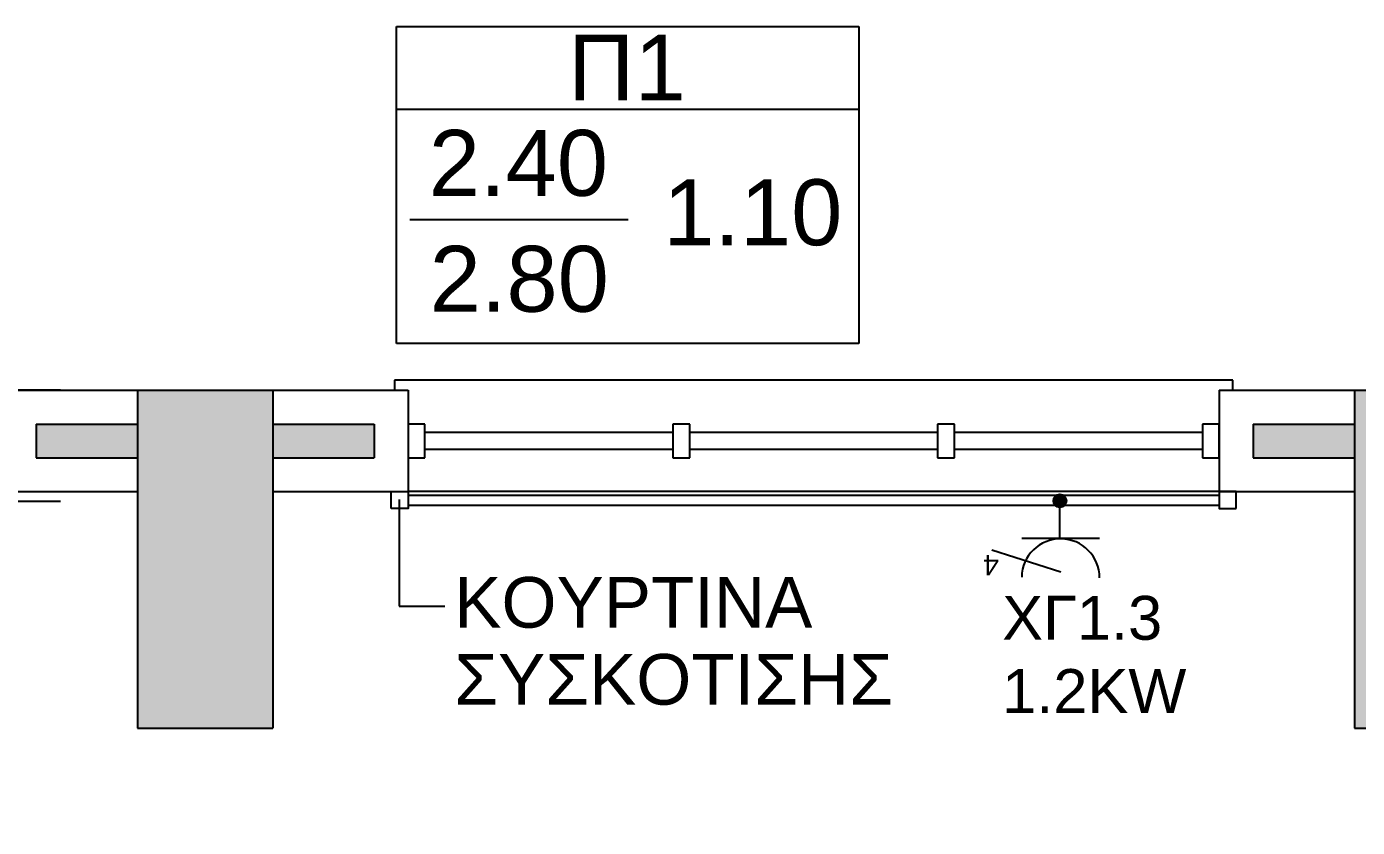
# Model space of a CAD drawing. Header units: metres. Extents: x -11 to 85, y -301 to 135.
# Drawn here: x 28.945 to 32.882, y 43.254 to 45.623 of the extents above; entities that cross this region are included whole.
import ezdxf

# ---------------------------------------------------------------- set-up
doc = ezdxf.new("R2010")
doc.units = ezdxf.units.M
doc.header["$LTSCALE"] = 0.036
doc.header["$PDMODE"] = 2
for name, color, linetype in [('arxitek corofos', 252, 'Continuous'), ('DIMBLK', 252, 'Continuous'), ('Epipla', 252, 'Continuous'), ('HLEK-SYMBOL', 3, 'Continuous'), ('HLEK_FL001_SYMBOLS', 230, 'Continuous'), ('Parathira', 252, 'Continuous')]:
    doc.layers.add(name, color=color, linetype=linetype)
doc.styles.add('COMU-N', font='arial.ttf')
doc.styles.get("Standard").update_dxf_attribs({"font": 'arial.ttf'})
doc.dimstyles.new('CADWDOT', dxfattribs={"dimscale": 0.1, "dimtxt": 1.8, "dimasz": 0.08, "dimexe": 2, "dimexo": 0, "dimgap": 0.09, "dimtad": 0, "dimrnd": 0.001, "dimzin": 0, "dimdsep": 46, "dimtxsty": 'Standard', "dimblk1": 'ARTDIM', "dimblk2": 'ARTDIM', "dimsah": 1, "dimcen": 0.09, "dimdle": 0.05, "dimse1": 1, "dimse2": 1, "dimadec": 0, "dimazin": 0, "dimtfac": 1, "dimtmove": 0, "dimatfit": 3, "dimldrblk": 'ARTDIM', "dimfxl": 2, "dimtvp": 0.9999, "dimtolj": 1, "dimtzin": 0, "dimarcsym": 0})

# ---------------------------------------------------------------- blocks, each defined once
blk = doc.blocks.new('A$C52D13D70')
at = {"layer": 'Parathira'}
for p, q in [((-0.33, 0.04), (-0.33, -2.44)), ((-0.3, 0.04), (-0.33, 0.04)), ((-0.1, 0), (-0.2, 0)), ((-0.2, 0), (-0.2, -0.05)), ((-0.1, -0.05), (-0.1, 0)), ((0, 0), (0, -2.4)), ((-0.2, -0.05), (-0.1, -0.05)), ((-0.175, -0.05), (-0.175, -0.7833)), ((-0.125, -0.05), (-0.125, -0.7833)), ((-0.1, -0.7833), (-0.2, -0.7833)), ((-0.2, -0.7833), (-0.2, -0.8333)), ((-0.1, -0.8333), (-0.1, -0.7833)), ((-0.2, -0.8333), (-0.1, -0.8333)), ((-0.175, -0.8333), (-0.175, -1.5667)), ((-0.125, -0.8333), (-0.125, -1.5667)), ((-0.1, -1.5667), (-0.2, -1.5667)), ((-0.2, -1.5667), (-0.2, -1.6167)), ((-0.1, -1.6167), (-0.1, -1.5667)), ((-0.2, -1.6167), (-0.1, -1.6167)), ((-0.175, -1.6167), (-0.175, -2.35)), ((-0.125, -1.6167), (-0.125, -2.35)), ((-0.1, -2.35), (-0.2, -2.35)), ((-0.2, -2.35), (-0.2, -2.4)), ((-0.1, -2.4), (-0.1, -2.35)), ((-0.2, -2.4), (-0.1, -2.4)), ((-0.33, -2.44), (-0.3, -2.44))]:
    blk.add_line(p, q, dxfattribs=at)
blk = doc.blocks.new('ARTDIM')
at = {"layer": 'DIMBLK'}
for p, q in [((0, -24.9975), (0, 24.9975)), ((-24.9975, 0), (24.9975, 0))]:
    blk.add_line(p, q, dxfattribs=at)
blk.add_circle((0, 0), 8.25, dxfattribs=at)
blk = doc.blocks.new('*D418')
at = {"layer": 'arxitek corofos', "color": 0, "lineweight": -2}
blk.add_line((22.4317, 42.89), (29.3157, 42.89), dxfattribs=at)
at = {"layer": 'Defpoints', "color": 0, "transparency": 16777216}
for p in [(22.4237, 43.5474), (29.3237, 43.5474), (29.3237, 42.89)]:
    blk.add_point(p, dxfattribs=at)
at = {"layer": 'arxitek corofos', "color": 0, "lineweight": -2, "xscale": 0.008, "yscale": 0.008, "zscale": 0.008, "rotation": 180}
blk.add_blockref('ARTDIM', (22.4237, 42.89), dxfattribs=at)
at = {"layer": 'arxitek corofos', "color": 0, "lineweight": -2, "xscale": 0.008, "yscale": 0.008, "zscale": 0.008}
blk.add_blockref('ARTDIM', (29.3237, 42.89), dxfattribs=at)
at = {"layer": 'arxitek corofos', "color": 0, "insert": (25.8737, 43.07), "char_height": 0.18, "attachment_point": 5}
blk.add_mtext('\\A1;6.90', dxfattribs=at)
blk = doc.blocks.new('*D419')
at = {"layer": 'arxitek corofos', "color": 0, "lineweight": -2}
for p, q in [((29.3317, 42.89), (29.6157, 42.89)), ((29.6237, 42.89), (30.1983, 42.89))]:
    blk.add_line(p, q, dxfattribs=at)
at = {"layer": 'Defpoints', "color": 0, "transparency": 16777216}
for p in [(29.3237, 43.5474), (29.6237, 43.5474), (29.6237, 42.89)]:
    blk.add_point(p, dxfattribs=at)
at = {"layer": 'arxitek corofos', "color": 0, "lineweight": -2, "xscale": 0.008, "yscale": 0.008, "zscale": 0.008, "rotation": 180}
blk.add_blockref('ARTDIM', (29.3237, 42.89), dxfattribs=at)
at = {"layer": 'arxitek corofos', "color": 0, "lineweight": -2, "xscale": 0.008, "yscale": 0.008, "zscale": 0.008}
blk.add_blockref('ARTDIM', (29.6237, 42.89), dxfattribs=at)
at = {"layer": 'arxitek corofos', "color": 0, "insert": (29.915, 43.07), "char_height": 0.18, "attachment_point": 5}
blk.add_mtext('\\A1;0.30', dxfattribs=at)
blk = doc.blocks.new('*D420')
at = {"layer": 'arxitek corofos', "color": 0, "lineweight": -2}
blk.add_line((29.6317, 42.89), (36.5157, 42.89), dxfattribs=at)
at = {"layer": 'Defpoints', "color": 0, "transparency": 16777216}
for p in [(29.6237, 43.5474), (36.5237, 43.5474), (36.5237, 42.89)]:
    blk.add_point(p, dxfattribs=at)
at = {"layer": 'arxitek corofos', "color": 0, "lineweight": -2, "xscale": 0.008, "yscale": 0.008, "zscale": 0.008, "rotation": 180}
blk.add_blockref('ARTDIM', (29.6237, 42.89), dxfattribs=at)
at = {"layer": 'arxitek corofos', "color": 0, "lineweight": -2, "xscale": 0.008, "yscale": 0.008, "zscale": 0.008}
blk.add_blockref('ARTDIM', (36.5237, 42.89), dxfattribs=at)
at = {"layer": 'arxitek corofos', "color": 0, "insert": (33.0737, 43.07), "char_height": 0.18, "attachment_point": 5}
blk.add_mtext('\\A1;6.90', dxfattribs=at)
blk = doc.blocks.new('*D438')
at = {"layer": 'arxitek corofos', "color": 0, "lineweight": -2}
for p, q in [((28.8454, 44.5474), (28.8454, 45.1219)), ((28.8454, 44.2271), (28.8454, 44.5394))]:
    blk.add_line(p, q, dxfattribs=at)
at = {"layer": 'Defpoints', "color": 0, "transparency": 16777216}
for p in [(26.0737, 44.5474), (28.8454, 44.5474), (26.0737, 44.2191)]:
    blk.add_point(p, dxfattribs=at)
at = {"layer": 'arxitek corofos', "color": 0, "lineweight": -2, "xscale": 0.008, "yscale": 0.008, "zscale": 0.008}
for p, rotation in [((28.8454, 44.5474), 90), ((28.8454, 44.2191), 270)]:
    blk.add_blockref('ARTDIM', p, dxfattribs=dict(at, rotation=rotation))
at = {"layer": 'arxitek corofos', "color": 0, "insert": (28.6654, 44.8386), "char_height": 0.18, "attachment_point": 5, "rotation": 90}
blk.add_mtext('\\A1;0.33', dxfattribs=at)
blk = doc.blocks.new('A$C074263FA')
at = {"layer": 'Epipla'}
for p, q in [((0.05, -0.01), (2.45, -0.01)), ((0.05, -0.04), (2.45, -0.04))]:
    blk.add_line(p, q, dxfattribs=at)
for points in [[(0, -0.05), (0, 0), (0.05, 0), (0.05, -0.05)], [(2.5, -0.05), (2.5, 0), (2.45, 0), (2.45, -0.05)]]:
    blk.add_lwpolyline(points, close=True, dxfattribs=at)
blk = doc.blocks.new('gJ6_a14')
at = {"linetype": 'Continuous'}
for p, q in [((-0.1176, 0.1119), (0.113, 0.1119)), ((0, 0.1119), (0, 0))]:
    blk.add_line(p, q, dxfattribs=at)
blk.add_arc((-0.0023, 0.2279), 0.1153, 180, 358.9566, dxfattribs=at)
blk = doc.blocks.new('*X1779')
at = {"color": 0}
for p, q in [((15.598, 2.587), (15.737, 2.727)), ((15.598, 2.622), (15.702, 2.727)), ((15.601, 2.607), (15.609, 2.616)), ((15.604, 2.646), (15.605, 2.647)), ((15.605, 2.559), (15.765, 2.719)), ((15.605, 2.577), (15.614, 2.585)), ((15.609, 2.652), (15.618, 2.66)), ((15.611, 2.547), (15.618, 2.554)), ((15.614, 2.621), (15.623, 2.63)), ((15.617, 2.536), (15.789, 2.707)), ((15.618, 2.59), (15.627, 2.599)), ((15.623, 2.665), (15.631, 2.674)), ((15.623, 2.559), (15.631, 2.568)), ((15.627, 2.634), (15.636, 2.643)), ((15.627, 2.528), (15.636, 2.537)), ((15.631, 2.603), (15.64, 2.612)), ((15.633, 2.516), (15.808, 2.691)), ((15.636, 2.678), (15.645, 2.687)), ((15.636, 2.572), (15.645, 2.581)), ((15.64, 2.647), (15.649, 2.656)), ((15.64, 2.541), (15.649, 2.55)), ((15.645, 2.616), (15.654, 2.625)), ((15.649, 2.691), (15.658, 2.7)), ((15.649, 2.585), (15.658, 2.594)), ((15.653, 2.501), (15.824, 2.672)), ((15.654, 2.66), (15.662, 2.669)), ((15.654, 2.554), (15.662, 2.563)), ((15.658, 2.63), (15.667, 2.638)), ((15.658, 2.523), (15.667, 2.532)), ((15.662, 2.705), (15.671, 2.714)), ((15.662, 2.599), (15.671, 2.607)), ((15.667, 2.674), (15.676, 2.683)), ((15.667, 2.568), (15.676, 2.577)), ((15.671, 2.643), (15.68, 2.652)), ((15.671, 2.537), (15.68, 2.546)), ((15.676, 2.718), (15.678, 2.721)), ((15.676, 2.489), (15.836, 2.648)), ((15.676, 2.612), (15.685, 2.621)), ((15.68, 2.687), (15.689, 2.696)), ((15.68, 2.581), (15.689, 2.59)), ((15.685, 2.656), (15.693, 2.665)), ((15.685, 2.55), (15.693, 2.559)), ((15.689, 2.625), (15.698, 2.634)), ((15.689, 2.519), (15.698, 2.528)), ((15.693, 2.7), (15.702, 2.709)), ((15.693, 2.594), (15.702, 2.603)), ((15.698, 2.669), (15.707, 2.678)), ((15.698, 2.563), (15.707, 2.572)), ((15.702, 2.638), (15.711, 2.647)), ((15.702, 2.532), (15.711, 2.541)), ((15.705, 2.482), (15.843, 2.62)), ((15.707, 2.714), (15.715, 2.722)), ((15.707, 2.607), (15.715, 2.616)), ((15.711, 2.683), (15.72, 2.691)), ((15.711, 2.577), (15.72, 2.585)), ((15.715, 2.652), (15.724, 2.66)), ((15.715, 2.546), (15.724, 2.554)), ((15.72, 2.727), (15.721, 2.728)), ((15.72, 2.621), (15.729, 2.63)), ((15.72, 2.515), (15.729, 2.523)), ((15.724, 2.696), (15.733, 2.705)), ((15.724, 2.59), (15.733, 2.599)), ((15.729, 2.665), (15.738, 2.674)), ((15.729, 2.559), (15.738, 2.568)), ((15.733, 2.634), (15.742, 2.643)), ((15.733, 2.528), (15.742, 2.537)), ((15.738, 2.709), (15.746, 2.718)), ((15.738, 2.603), (15.746, 2.612)), ((15.741, 2.482), (15.842, 2.584)), ((15.742, 2.678), (15.751, 2.687)), ((15.742, 2.572), (15.751, 2.581)), ((15.746, 2.647), (15.755, 2.656)), ((15.746, 2.541), (15.755, 2.55)), ((15.751, 2.722), (15.752, 2.724)), ((15.751, 2.616), (15.76, 2.625)), ((15.755, 2.691), (15.764, 2.7)), ((15.755, 2.585), (15.764, 2.594)), ((15.76, 2.66), (15.768, 2.669)), ((15.76, 2.554), (15.768, 2.563)), ((15.764, 2.63), (15.773, 2.638)), ((15.764, 2.523), (15.773, 2.532)), ((15.768, 2.705), (15.777, 2.714)), ((15.768, 2.599), (15.777, 2.607)), ((15.773, 2.674), (15.782, 2.683)), ((15.773, 2.568), (15.782, 2.577)), ((15.777, 2.643), (15.786, 2.652)), ((15.777, 2.537), (15.786, 2.546)), ((15.782, 2.612), (15.791, 2.621)), ((15.786, 2.687), (15.795, 2.696)), ((15.786, 2.581), (15.795, 2.59)), ((15.791, 2.656), (15.799, 2.665)), ((15.791, 2.55), (15.799, 2.559)), ((15.795, 2.625), (15.804, 2.634)), ((15.795, 2.519), (15.804, 2.528)), ((15.799, 2.594), (15.808, 2.603)), ((15.804, 2.669), (15.813, 2.678)), ((15.804, 2.563), (15.813, 2.572)), ((15.808, 2.638), (15.817, 2.647)), ((15.808, 2.532), (15.817, 2.541)), ((15.813, 2.607), (15.822, 2.616)), ((15.817, 2.577), (15.826, 2.585)), ((15.822, 2.652), (15.83, 2.66)), ((15.822, 2.546), (15.83, 2.554)), ((15.826, 2.621), (15.835, 2.63)), ((15.83, 2.59), (15.839, 2.599)), ((15.835, 2.559), (15.835, 2.56)), ((15.839, 2.634), (15.84, 2.635)), ((15.844, 2.603), (15.844, 2.603)), ((15.645, 2.51), (15.654, 2.519)), ((15.664, 2.494), (15.671, 2.501)), ((15.676, 2.506), (15.685, 2.515)), ((15.693, 2.488), (15.702, 2.497)), ((15.707, 2.501), (15.715, 2.51)), ((15.724, 2.484), (15.733, 2.493)), ((15.738, 2.497), (15.746, 2.506)), ((15.751, 2.51), (15.76, 2.519)), ((15.768, 2.493), (15.777, 2.501)), ((15.782, 2.506), (15.791, 2.515))]:
    blk.add_line(p, q, dxfattribs=at)
blk = doc.blocks.new('GJ6_A78')
at = {"layer": 'HLEK-SYMBOL', "color": 0, "linetype": 'Continuous'}
blk.add_circle((0, 0), 0.0989, dxfattribs=at)
at = {"layer": 'HLEK-SYMBOL', "color": 0, "xscale": 0.8, "yscale": 0.8, "zscale": 0.8}
blk.add_blockref('*X1779', (-12.576, -2.084), dxfattribs=at)
blk = doc.blocks.new('priza')
at = {"layer": 'HLEK_FL001_SYMBOLS', "rotation": 180}
blk.add_blockref('gJ6_a14', (87.4, -100.4952), dxfattribs=at)
at = {"layer": 'HLEK_FL001_SYMBOLS', "xscale": 0.1951472641207488, "yscale": 0.1951472641207488, "zscale": 0.1951472641207488}
blk.add_blockref('GJ6_A78', (87.4, -100.4953), dxfattribs=at)
blk = doc.blocks.new('priza tetrapli')
at = {"layer": 'HLEK_FL001_SYMBOLS', "ltscale": 5}
blk.add_line((444.1264, -18.901), (444.3314, -18.9664), dxfattribs=at)
at = {"layer": 'HLEK_FL001_SYMBOLS', "rotation": 180}
blk.add_blockref('priza', (531.5297, -119.6074), dxfattribs=at)
at = {"layer": 'HLEK_FL001_SYMBOLS', "ltscale": 5}
blk.add_text('4', height=0.06, dxfattribs=at).set_placement((444.3099, -18.9515))

msp = doc.modelspace()

# ---------------------------------------------------------------- hatches: boundary and pattern name
at = {"layer": 'arxitek corofos'}
for points in [[(29.6737, 44.5474), (29.2737, 44.5474), (29.2737, 43.5474), (29.6737, 43.5474)], [(33.2737, 44.5474), (32.8737, 44.5474), (32.8737, 43.5474), (33.2737, 43.5474)], [(29.2737, 44.4474), (28.9737, 44.4474), (28.9737, 44.3474), (29.2737, 44.3474)], [(29.9737, 44.4474), (29.6737, 44.4474), (29.6737, 44.3474), (29.9737, 44.3474)], [(32.8737, 44.4474), (32.5737, 44.4474), (32.5737, 44.3474), (32.8737, 44.3474)]]:
    msp.add_hatch(color=256, dxfattribs=at).paths.add_polyline_path(points)

# ---------------------------------------------------------------- linework, layer by layer
for p, q in [((30.0396, 44.6858), (30.0396, 45.6234)), ((30.0396, 45.6234), (31.4069, 45.6234)), ((31.4069, 45.6234), (31.4069, 44.6858)), ((31.4069, 45.3777), (30.0396, 45.3777)), ((30.0786, 45.0522), (30.7246, 45.0522)), ((31.4069, 44.6858), (30.0396, 44.6858)), ((28.8737, 44.5474), (29.2737, 44.5474)), ((29.2737, 44.5474), (29.2737, 43.5474)), ((29.2737, 44.5474), (29.6737, 44.5474)), ((29.6737, 44.5474), (29.6737, 43.5474)), ((29.6737, 44.5474), (30.0737, 44.5474)), ((30.0737, 44.5474), (30.0737, 44.2474)), ((32.4737, 44.5474), (32.4737, 44.2474)), ((32.4737, 44.5474), (32.8737, 44.5474)), ((32.8737, 44.5474), (33.2737, 44.5474)), ((32.8737, 44.5474), (32.8737, 43.5474)), ((28.9737, 44.4474), (29.2737, 44.4474)), ((28.9737, 44.4474), (28.9737, 44.3474)), ((29.6737, 44.4474), (29.9737, 44.4474)), ((29.9737, 44.4474), (29.9737, 44.3474)), ((32.5737, 44.4474), (32.8737, 44.4474)), ((32.5737, 44.4474), (32.5737, 44.3474)), ((28.9737, 44.3474), (29.2737, 44.3474)), ((29.6737, 44.3474), (29.9737, 44.3474)), ((32.5737, 44.3474), (32.8737, 44.3474)), ((28.8737, 44.2474), (29.2737, 44.2474)), ((29.6737, 44.2474), (30.0737, 44.2474)), ((30.0472, 44.2239), (30.0472, 43.9082)), ((32.4737, 44.2474), (32.8737, 44.2474)), ((30.0472, 43.9082), (30.1831, 43.9082)), ((29.2737, 43.5474), (29.6737, 43.5474)), ((32.8737, 43.5474), (33.2737, 43.5474))]:
    msp.add_line(p, q, dxfattribs=at)

# ---------------------------------------------------------------- block references
at = {"layer": 'arxitek corofos', "rotation": 270}
msp.add_blockref('A$C52D13D70', (32.4737, 44.2474), dxfattribs=at)
at = {"layer": 'arxitek corofos'}
msp.add_blockref('A$C074263FA', (30.0237, 44.2474), dxfattribs=at)
at = {"layer": 'HLEK_FL001_SYMBOLS', "rotation": 180}
msp.add_blockref('priza tetrapli', (476.1318, 25.1082), dxfattribs=at)

# ---------------------------------------------------------------- texts
at = {"layer": 'arxitek corofos', "style": 'COMU-N'}
for s, height, p in [('Π1', 0.195, (30.547, 45.405)), ('2.40', 0.195, (30.1353, 45.1227)), ('1.10', 0.195, (30.8286, 44.9765)), ('2.80', 0.195, (30.1377, 44.7797)), ('ΚΟΥΡΤΙΝΑ', 0.15, (30.2104, 43.8449)), ('ΣΥΣΚΟΤΙΣΗΣ', 0.15, (30.2104, 43.6171))]:
    msp.add_text(s, height=height, dxfattribs=at).set_placement(p)
at = {"layer": 'HLEK_FL001_SYMBOLS', "insert": (31.8313, 43.9391), "char_height": 0.13, "attachment_point": 1, "style": 'COMU-N'}
msp.add_mtext_dynamic_manual_height_columns('ΧΓ1.3\\P1.2KW', width=0.471803, gutter_width=0.65, heights=[0], dxfattribs=at)

# ---------------------------------------------------------------- dimensions: what is measured, and where the dimension line sits
at = {"layer": 'arxitek corofos'}
dim = msp.add_linear_dim(base=(28.8454, 44.5474), p1=(26.0737, 44.2191), p2=(26.0737, 44.5474), angle=90, dimstyle='CADWDOT', dxfattribs=at)
dim.commit()
dim.dimension.update_dxf_attribs({"geometry": '*D438', "text_midpoint": (28.6654, 44.8386)})
for base, p1, p2, picture, middle in [((29.3237, 42.89), (22.4237, 43.5474), (29.3237, 43.5474), '*D418', (25.8737, 43.07)), ((29.6237, 42.89), (29.3237, 43.5474), (29.6237, 43.5474), '*D419', (29.915, 43.07)), ((36.5237, 42.89), (29.6237, 43.5474), (36.5237, 43.5474), '*D420', (33.0737, 43.07))]:
    dim = msp.add_linear_dim(base=base, p1=p1, p2=p2, dimstyle='CADWDOT', dxfattribs=at)
    dim.commit()
    dim.dimension.update_dxf_attribs({"geometry": picture, "text_midpoint": middle})

doc.saveas('drawing.dxf')
